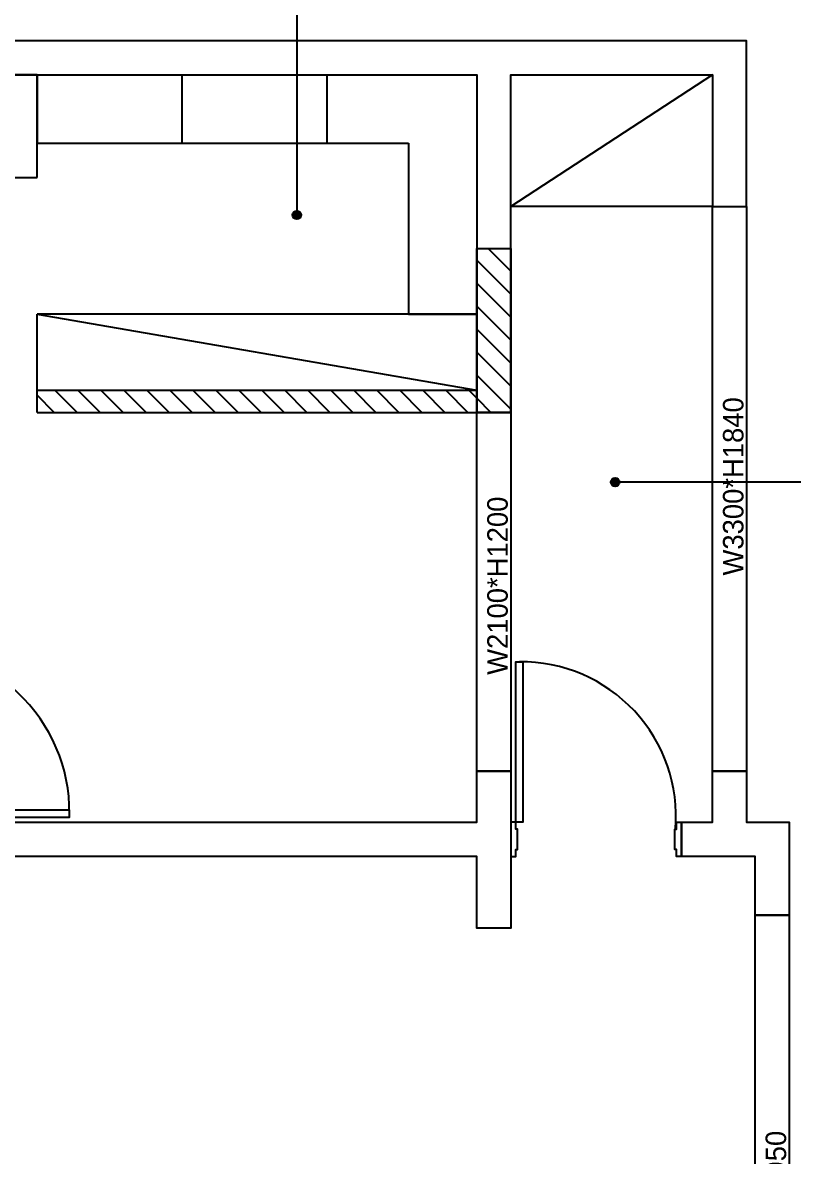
# Model space of a CAD drawing. Header units: millimetres. Extents: x -7413 to 64677, y 6112 to 38711.
# Drawn here: x 19273 to 23789, y 13937 to 20575 of the extents above; entities that cross this region are included whole.
import ezdxf
from ezdxf.enums import TextEntityAlignment as Align

# ---------------------------------------------------------------- set-up
doc = ezdxf.new("R2010")
doc.units = ezdxf.units.MM
doc.header["$LTSCALE"] = 100
for name, color, linetype in [('0-ELC TEXT', 7, 'Continuous'), ('CO-DO-FR', 7, 'Continuous'), ('CO-DOOR', 8, 'Continuous'), ('가구', 6, 'Continuous'), ('내부벽체선', 3, 'Continuous'), ('외곽선', 2, 'Continuous'), ('외부벽체선', 2, 'Continuous'), ('창호', 4, 'Continuous'), ('치수선', 1, 'Continuous')]:
    doc.layers.add(name, color=color, linetype=linetype)
doc.styles.get("Standard").update_dxf_attribs({"font": 'arial.ttf'})
doc.styles.add('차영규', font='')
doc.styles.get('차영규').set_extended_font_data('ChosunilboNM')
pattern_1 = [(135, (33336.54, -1917.27), (-67.35192, -67.35192), [])]

# ---------------------------------------------------------------- blocks, each defined once
blk = doc.blocks.new('평면도')
at = {"layer": 'CO-DO-FR'}
for points in [[(17860.1, 11202.9), (17660.1, 11202.9), (17660.1, 11172.9), (17700.1, 11172.9), (17700.1, 11162.9), (17820.1, 11162.9), (17820.1, 11172.9), (17860.1, 11172.9), (17860.1, 11202.9)], [(17860.1, 10202.9), (17660.1, 10202.9), (17660.1, 10232.9), (17700.1, 10232.9), (17700.1, 10242.9), (17820.1, 10242.9), (17820.1, 10232.9), (17860.1, 10232.9), (17860.1, 10202.9)]]:
    blk.add_lwpolyline(points, close=True, dxfattribs=at)
at = {"layer": 'CO-DOOR'}
for points in [[(17930.1, 13788.9), (17930.1, 14778.9), (17890.1, 14778.9), (17890.1, 13788.9)], [(18800.1, 11132.9), (17860.1, 11132.9), (17860.1, 11172.9), (18800.1, 11172.9)]]:
    blk.add_lwpolyline(points, close=True, dxfattribs=at)
for centre, radius, start, end in [((17920.1, 14746.6), 957.7, 269.40175, 4.33049), ((17892.3, 11142.9), 907.9, 265.43985, 0.63111)]:
    blk.add_arc(centre, radius, start, end, dxfattribs=at)
at = {"layer": '외곽선'}
for points in [[(21465.1, 10021.9), (21465.1, 9821.9), (22436.1, 9821.9), (22436.1, 15178.9), (22236.1, 15178.9), (22236.1, 14978.9), (21521.1, 14978.9), (21521.1, 14778.9), (22236.1, 14778.9), (22236.1, 11402.9), (20260.1, 11402.9), (20260.1, 11202.9), (22236.1, 11202.9), (22236.1, 10021.9), (21465.1, 10021.9)], [(17860.1, 14978.9), (17860.1, 11402.9), (18160.1, 11402.9), (18160.1, 11202.9), (17240.1, 11202.9), (17240.1, 11402.9), (17660.1, 11402.9), (17660.1, 14978.9), (17860.1, 14978.9)], [(17317.1, 9771.9), (17660.1, 9771.9), (17660.1, 10202.9), (17860.1, 10202.9), (17860.1, 10021.9), (18160.1, 10021.9), (18160.1, 9821.9), (17860.1, 9821.9), (17860.1, 9571.9), (17317.1, 9571.9), (17317.1, 9771.9)]]:
    blk.add_lwpolyline(points, dxfattribs=at)
at = {"layer": '외부벽체선'}
blk.add_line((17860.1, 10202.9), (17660.1, 10202.9), dxfattribs=at)
at = {"layer": '창호'}
for points in [[(18160.1, 11402.9), (20260.1, 11402.9), (20260.1, 11202.9), (18160.1, 11202.9)], [(18160.1, 10021.9), (21465.1, 10021.9), (21465.1, 9821.9), (18160.1, 9821.9)], [(13754.1, 9771.9), (17317.1, 9771.9), (17317.1, 9571.9), (13754.1, 9571.9)]]:
    blk.add_lwpolyline(points, close=True, dxfattribs=at)
at = {"layer": '0-ELC TEXT', "style": '차영규'}
for s, p in [('W2100*H1200', (19245.2, 11221.1)), ('W3300*H1840', (19827, 9840.1)), ('W3560*H1950', (15531.8, 9590.1))]:
    blk.add_text(s, height=120, dxfattribs=at).set_placement(p, align=Align.CENTER)

msp = doc.modelspace()

# ---------------------------------------------------------------- hatches: boundary and pattern name
at = {"layer": '0-ELC TEXT'}
h = msp.add_hatch(color=256, dxfattribs=at)
h.dxf.hatch_style = 1
edge = h.paths.add_edge_path()
edge.add_arc((20880.2, 19448.7), 25, -180, 180, ccw=False)
h = msp.add_hatch(color=256, dxfattribs=at)
h.dxf.hatch_style = 1
edge = h.paths.add_edge_path()
edge.add_arc((20880.2, 19448.7), 25, -180, 180, ccw=False)
h = msp.add_hatch(color=256, dxfattribs=at)
h.dxf.hatch_style = 1
edge = h.paths.add_edge_path()
edge.add_arc((22744.4, 17883.7), 25, -270, 90, ccw=False)
h = msp.add_hatch(color=256, dxfattribs=at)
h.dxf.hatch_style = 1
edge = h.paths.add_edge_path()
edge.add_arc((22744.4, 17883.7), 25, -270, 90, ccw=False)
at = {"layer": '내부벽체선'}
h = msp.add_hatch(dxfattribs=at)
h.set_pattern_fill('ANSI31', color=256, scale=30, angle=90)
h.set_pattern_definition(pattern_1)
h.paths.add_polyline_path([(21933.6, 18292.9), (22133.6, 18292.9), (22133.6, 19252.9), (21933.6, 19252.9)])
h = msp.add_hatch(dxfattribs=at)
h.set_pattern_fill('ANSI31', color=256, scale=30, angle=90)
h.set_pattern_definition(pattern_1)
h.paths.add_polyline_path([(19357.6, 18422.9), (19357.6, 18292.9), (21933.6, 18292.9), (21933.6, 18422.9)])

# ---------------------------------------------------------------- linework, layer by layer
at = {"layer": '0-ELC TEXT'}
for p, q in [((20880.2, 21068.9), (20880.2, 19448.7)), ((24364.6, 17883.7), (22744.4, 17883.7))]:
    msp.add_line(p, q, dxfattribs=at)
for centre in [(20880.2, 19448.7), (20880.2, 19448.7), (22744.4, 17883.7), (22744.4, 17883.7)]:
    msp.add_circle(centre, 25, dxfattribs=at)
at = {"layer": '가구'}
for p, q in [((19357.6, 20268.9), (18557.6, 20268.9)), ((19357.6, 19668.9), (19357.6, 20268.9)), ((19357.6, 20268.9), (19357.6, 19868.9)), ((19357.6, 19868.9), (19357.6, 20268.9)), ((20207.6, 19868.9), (20207.6, 20268.9)), ((21057.6, 19868.9), (21057.6, 20268.9)), ((23314.6, 20268.9), (22133.6, 19497.9)), ((19357.6, 19868.9), (21533.6, 19868.9)), ((21533.6, 19868.9), (21533.6, 18867.2)), ((18557.6, 19668.9), (19357.6, 19668.9)), ((21933.6, 18867.2), (19357.6, 18867.2)), ((19357.6, 18422.9), (19357.6, 18867.2)), ((19357.6, 18867.2), (21933.6, 18422.9)), ((21533.6, 18867.2), (21933.6, 18867.2)), ((21933.6, 18867.2), (21933.6, 18422.9))]:
    msp.add_line(p, q, dxfattribs=at)
msp.add_lwpolyline([(23314.6, 19497.9), (22133.6, 19497.9), (22133.6, 20268.9), (23314.6, 20268.9)], close=True, dxfattribs=at)
at = {"layer": '내부벽체선'}
for p, q in [((19357.6, 18422.9), (21933.6, 18422.9)), ((19357.6, 18292.9), (19357.6, 18422.9)), ((21933.6, 18292.9), (21933.6, 18422.9)), ((19357.6, 18292.9), (21933.6, 18292.9))]:
    msp.add_line(p, q, dxfattribs=at)
msp.add_lwpolyline([(21933.6, 18292.9), (21933.6, 19252.9), (22133.6, 19252.9), (22133.6, 18292.9)], close=True, dxfattribs=at)

# ---------------------------------------------------------------- block references
at = {"layer": '치수선', "rotation": 90}
msp.add_blockref('평면도', (33336.5, -1967.3), dxfattribs=at)

# ---------------------------------------------------------------- texts
at = {"layer": '0-ELC TEXT'}
for s, p in [('시스템선반(D:400)', (20294.4, 20058.7)), ('공틀장', (22517.8, 19812.1))]:
    msp.add_text(s, height=0.2, dxfattribs=at).set_placement(p)
msp.add_text('하부장(D:400)', height=0.2, rotation=180, dxfattribs=at).set_placement((20848.4, 18689.9))

doc.saveas('drawing.dxf')
